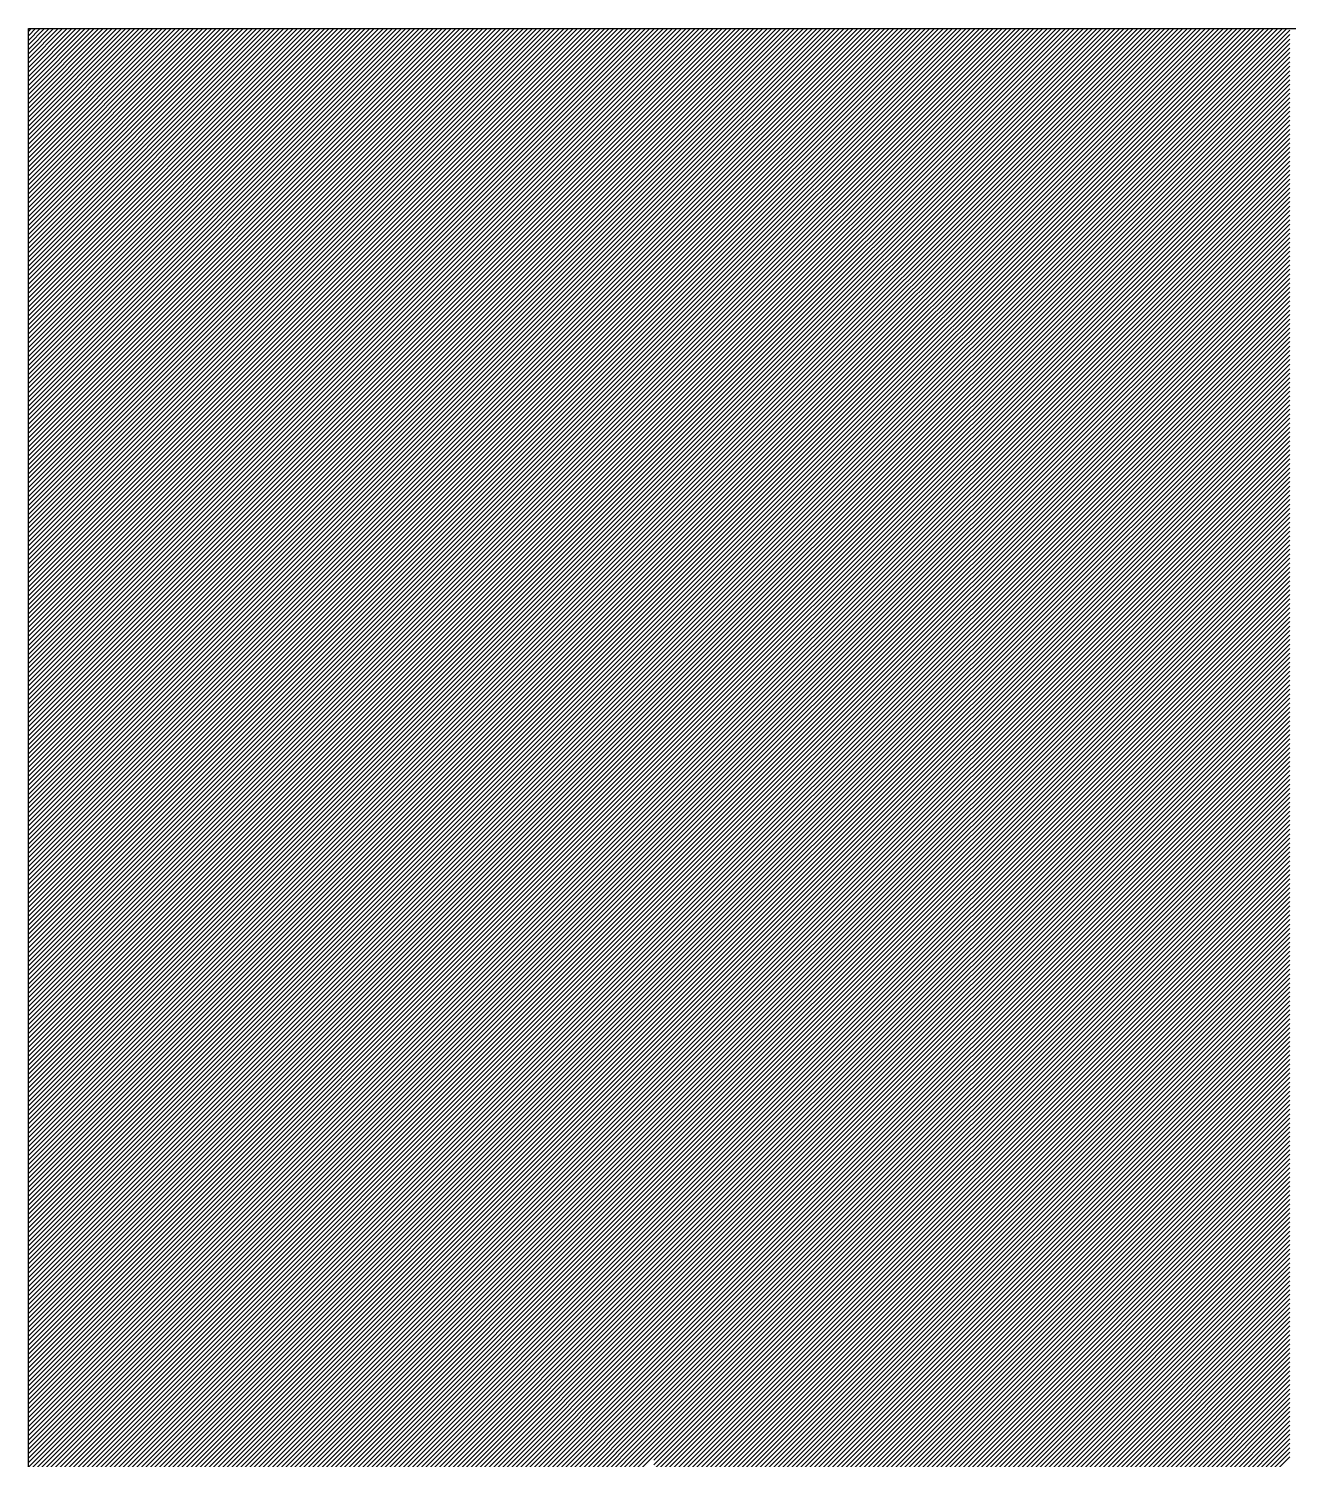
# Model space of a CAD drawing. Header units: inches. Extents: x -2548 to -2391, y 2200 to 2352.
# Drawn here: x -2464.613 to -2464.14, y 2341.073 to 2341.611 of the extents above; entities that cross this region are included whole.
import ezdxf

# ---------------------------------------------------------------- set-up
doc = ezdxf.new("R2010")
doc.units = ezdxf.units.IN
doc.header["$MEASUREMENT"] = 0
doc.layers.add('HAND', color=194, linetype='Continuous')

# ---------------------------------------------------------------- blocks, each defined once
blk = doc.blocks.new('*X367')
at = {"color": 0}
for p, q in [((91.6734, 48.234), (92.4164, 48.977)), ((91.6734, 48.2393), (92.4111, 48.977)), ((91.6734, 48.2446), (92.4058, 48.977)), ((91.6734, 48.2499), (92.4005, 48.977)), ((91.6734, 48.2552), (92.3952, 48.977)), ((91.6734, 48.2606), (92.3899, 48.977)), ((91.6734, 48.2659), (92.3846, 48.977)), ((91.6734, 48.2712), (92.3793, 48.977)), ((91.6734, 48.2765), (92.374, 48.977)), ((91.6734, 48.2818), (92.3686, 48.977)), ((91.6734, 48.2871), (92.3633, 48.977)), ((91.6734, 48.2924), (92.358, 48.977)), ((91.6734, 48.2977), (92.3527, 48.977)), ((91.6734, 48.303), (92.3474, 48.977)), ((91.6734, 48.3083), (92.3421, 48.977)), ((91.6734, 48.3136), (92.3368, 48.977)), ((91.6734, 48.3189), (92.3315, 48.977)), ((91.6734, 48.3242), (92.3262, 48.977)), ((91.6734, 48.3295), (92.3209, 48.977)), ((91.6734, 48.3348), (92.3156, 48.977)), ((91.6734, 48.3401), (92.3103, 48.977)), ((91.6734, 48.3454), (92.305, 48.977)), ((91.6734, 48.3507), (92.2997, 48.977)), ((91.6734, 48.356), (92.2944, 48.977)), ((91.6734, 48.3613), (92.2891, 48.977)), ((91.6734, 48.3666), (92.2838, 48.977)), ((91.6734, 48.3719), (92.2785, 48.977)), ((91.6734, 48.3772), (92.2732, 48.977)), ((91.6734, 48.3825), (92.2679, 48.977)), ((91.6734, 48.3878), (92.2626, 48.977)), ((91.6734, 48.3931), (92.2573, 48.977)), ((91.6734, 48.3984), (92.252, 48.977)), ((91.6734, 48.4037), (92.2467, 48.977)), ((91.6734, 48.409), (92.2414, 48.977)), ((91.6734, 48.4143), (92.2361, 48.977)), ((91.6734, 48.4197), (92.2308, 48.977)), ((91.6734, 48.425), (92.2255, 48.977)), ((91.6734, 48.4303), (92.2202, 48.977)), ((91.6734, 48.4356), (92.2149, 48.977)), ((91.6734, 48.4409), (92.2095, 48.977)), ((91.6734, 48.4462), (92.2042, 48.977)), ((91.6734, 48.4515), (92.1989, 48.977)), ((91.6734, 48.4568), (92.1936, 48.977)), ((91.6734, 48.4621), (92.1883, 48.977)), ((91.6734, 48.4674), (92.183, 48.977)), ((91.6734, 48.4727), (92.1777, 48.977)), ((91.6734, 48.478), (92.1724, 48.977)), ((91.6734, 48.4833), (92.1671, 48.977)), ((91.6734, 48.4886), (92.1618, 48.977)), ((91.6734, 48.4939), (92.1565, 48.977)), ((91.6734, 48.4992), (92.1512, 48.977)), ((91.6734, 48.5045), (92.1459, 48.977)), ((91.6734, 48.5098), (92.1406, 48.977)), ((91.6734, 48.5151), (92.1353, 48.977)), ((91.6734, 48.5204), (92.13, 48.977)), ((91.6734, 48.5257), (92.1247, 48.977)), ((91.6734, 48.531), (92.1194, 48.977)), ((91.6734, 48.5363), (92.1141, 48.977)), ((91.6734, 48.5416), (92.1088, 48.977)), ((91.6734, 48.5469), (92.1035, 48.977)), ((91.6734, 48.5522), (92.0982, 48.977)), ((91.6734, 48.5575), (92.0929, 48.977)), ((91.6734, 48.5628), (92.0876, 48.977)), ((91.6734, 48.5681), (92.0823, 48.977)), ((91.6734, 48.5734), (92.077, 48.977)), ((91.6734, 48.5787), (92.0717, 48.977)), ((91.6734, 48.5841), (92.0664, 48.977)), ((91.6734, 48.5894), (92.0611, 48.977)), ((91.6734, 48.5947), (92.0558, 48.977)), ((91.6734, 48.6), (92.0504, 48.977)), ((91.6734, 48.6053), (92.0451, 48.977)), ((91.6734, 48.6106), (92.0398, 48.977)), ((91.6734, 48.6159), (92.0345, 48.977)), ((91.6734, 48.6212), (92.0292, 48.977)), ((91.6734, 48.6265), (92.0239, 48.977)), ((91.6734, 48.6318), (92.0186, 48.977)), ((91.6734, 48.6371), (92.0133, 48.977)), ((91.6734, 48.6424), (92.008, 48.977)), ((91.6734, 48.6477), (92.0027, 48.977)), ((91.6734, 48.653), (91.9974, 48.977)), ((91.6734, 48.6583), (91.9921, 48.977)), ((91.6734, 48.6636), (91.9868, 48.977)), ((91.6734, 48.6689), (91.9815, 48.977)), ((91.6734, 48.6742), (91.9762, 48.977)), ((91.6734, 48.6795), (91.9709, 48.977)), ((91.6734, 48.6848), (91.9656, 48.977)), ((91.6734, 48.6901), (91.9603, 48.977)), ((91.6734, 48.6954), (91.955, 48.977)), ((91.6734, 48.7007), (91.9497, 48.977)), ((91.6734, 48.706), (91.9444, 48.977)), ((91.6734, 48.7113), (91.9391, 48.977)), ((91.6734, 48.7166), (91.9338, 48.977)), ((91.6734, 48.7219), (91.9285, 48.977)), ((91.6734, 48.7272), (91.9232, 48.977)), ((91.6734, 48.7325), (91.9179, 48.977)), ((91.6734, 48.7378), (91.9126, 48.977)), ((91.6734, 48.7432), (91.9073, 48.977)), ((91.6734, 48.7485), (91.902, 48.977)), ((91.6734, 48.7538), (91.8967, 48.977)), ((91.6734, 48.7591), (91.8914, 48.977)), ((91.6734, 48.7644), (91.886, 48.977)), ((91.6734, 48.7697), (91.8807, 48.977)), ((91.6734, 48.775), (91.8754, 48.977)), ((91.6734, 48.7803), (91.8701, 48.977)), ((91.6734, 48.7856), (91.8648, 48.977)), ((91.6734, 48.7909), (91.8595, 48.977)), ((91.6734, 48.7962), (91.8542, 48.977)), ((91.6734, 48.8015), (91.8489, 48.977)), ((91.6734, 48.8068), (91.8436, 48.977)), ((91.6734, 48.8121), (91.8383, 48.977)), ((91.6734, 48.8174), (91.833, 48.977)), ((91.6734, 48.8227), (91.8277, 48.977)), ((91.6734, 48.828), (91.8224, 48.977)), ((91.6734, 48.8333), (91.8171, 48.977)), ((91.6734, 48.8386), (91.8118, 48.977)), ((91.6734, 48.8439), (91.8065, 48.977)), ((91.6734, 48.8492), (91.8012, 48.977)), ((91.6734, 48.8545), (91.7959, 48.977)), ((91.6734, 48.8598), (91.7906, 48.977)), ((91.6734, 48.8651), (91.7853, 48.977)), ((91.6734, 48.8704), (91.78, 48.977)), ((91.6734, 48.8757), (91.7747, 48.977)), ((91.6734, 48.881), (91.7694, 48.977)), ((91.6734, 48.8863), (91.7641, 48.977)), ((91.6734, 48.8916), (91.7588, 48.977)), ((91.6734, 48.8969), (91.7535, 48.977)), ((91.6734, 48.9023), (91.7482, 48.977)), ((91.6734, 48.9076), (91.7429, 48.977)), ((91.6734, 48.9129), (91.7376, 48.977)), ((91.6734, 48.9182), (91.7323, 48.977)), ((91.6734, 48.9235), (91.7269, 48.977)), ((91.6734, 48.9288), (91.7216, 48.977)), ((91.6734, 48.9341), (91.7163, 48.977)), ((91.6734, 48.9394), (91.711, 48.977)), ((91.6734, 48.9447), (91.7057, 48.977)), ((91.6734, 48.95), (91.7004, 48.977)), ((91.6734, 48.9553), (91.6951, 48.977)), ((91.6734, 48.9606), (91.6898, 48.977)), ((91.6734, 48.9659), (91.6845, 48.977)), ((91.6734, 48.9712), (91.6792, 48.977)), ((91.6734, 48.9765), (91.6739, 48.977)), ((91.6734, 48.2287), (92.42, 48.9753)), ((91.6734, 48.2234), (92.42, 48.97)), ((91.6734, 48.2181), (92.42, 48.9647)), ((91.6734, 48.2128), (92.42, 48.9594)), ((91.6734, 48.2075), (92.42, 48.9541)), ((91.6734, 48.2022), (92.42, 48.9488)), ((91.6734, 48.1969), (92.42, 48.9435)), ((91.6734, 48.1916), (92.42, 48.9382)), ((91.6734, 48.1863), (92.42, 48.9329)), ((91.6734, 48.181), (92.42, 48.9276)), ((91.6734, 48.1757), (92.42, 48.9223)), ((91.6734, 48.1704), (92.42, 48.917)), ((91.6734, 48.1651), (92.42, 48.9117)), ((91.6734, 48.1598), (92.42, 48.9064)), ((91.6734, 48.1545), (92.42, 48.9011)), ((91.6734, 48.1492), (92.42, 48.8958)), ((91.6734, 48.1439), (92.42, 48.8905)), ((91.6734, 48.1386), (92.42, 48.8852)), ((91.6734, 48.1333), (92.42, 48.8799)), ((91.6734, 48.128), (92.42, 48.8746)), ((91.6734, 48.1227), (92.42, 48.8693)), ((91.6734, 48.1174), (92.42, 48.864)), ((91.6734, 48.1121), (92.42, 48.8587)), ((91.6734, 48.1068), (92.42, 48.8534)), ((91.6734, 48.1015), (92.42, 48.8481)), ((91.6734, 48.0961), (92.42, 48.8428)), ((91.6734, 48.0908), (92.42, 48.8375)), ((91.6734, 48.0855), (92.42, 48.8321)), ((91.6734, 48.0802), (92.42, 48.8268)), ((91.6734, 48.0749), (92.42, 48.8215)), ((91.6734, 48.0696), (92.42, 48.8162)), ((91.6734, 48.0643), (92.42, 48.8109)), ((91.6734, 48.059), (92.42, 48.8056)), ((91.6734, 48.0537), (92.42, 48.8003)), ((91.6734, 48.0484), (92.42, 48.795)), ((91.6734, 48.0431), (92.42, 48.7897)), ((91.6734, 48.0378), (92.42, 48.7844)), ((91.6734, 48.0325), (92.42, 48.7791)), ((91.6734, 48.0272), (92.42, 48.7738)), ((91.6734, 48.0219), (92.42, 48.7685)), ((91.6734, 48.0166), (92.42, 48.7632)), ((91.6734, 48.0113), (92.42, 48.7579)), ((91.6734, 48.006), (92.42, 48.7526)), ((91.6734, 48.0007), (92.42, 48.7473)), ((91.6734, 47.9954), (92.42, 48.742)), ((91.6734, 47.9901), (92.42, 48.7367)), ((91.6734, 47.9848), (92.42, 48.7314)), ((91.6734, 47.9795), (92.42, 48.7261)), ((91.6734, 47.9742), (92.42, 48.7208)), ((91.6734, 47.9689), (92.42, 48.7155)), ((91.6734, 47.9636), (92.42, 48.7102)), ((91.6734, 47.9583), (92.42, 48.7049)), ((91.6734, 47.953), (92.42, 48.6996)), ((91.6734, 47.9477), (92.42, 48.6943)), ((91.6734, 47.9424), (92.42, 48.689)), ((91.6734, 47.9371), (92.42, 48.6837)), ((91.6734, 47.9317), (92.42, 48.6784)), ((91.6734, 47.9264), (92.42, 48.6731)), ((91.6734, 47.9211), (92.42, 48.6677)), ((91.6734, 47.9158), (92.42, 48.6624)), ((91.6734, 47.9105), (92.42, 48.6571)), ((91.6734, 47.9052), (92.42, 48.6518)), ((91.6734, 47.8999), (92.42, 48.6465)), ((91.6734, 47.8946), (92.42, 48.6412)), ((91.6734, 47.8893), (92.42, 48.6359)), ((91.6734, 47.884), (92.42, 48.6306)), ((91.6734, 47.8787), (92.42, 48.6253)), ((91.6734, 47.8734), (92.42, 48.62)), ((91.6734, 47.8681), (92.42, 48.6147)), ((91.6734, 47.8628), (92.42, 48.6094)), ((91.6734, 47.8575), (92.42, 48.6041)), ((91.6734, 47.8522), (92.42, 48.5988)), ((91.6734, 47.8469), (92.42, 48.5935)), ((91.6734, 47.8416), (92.42, 48.5882)), ((91.6734, 47.8363), (92.42, 48.5829)), ((91.6734, 47.831), (92.42, 48.5776)), ((91.6734, 47.8257), (92.42, 48.5723)), ((91.6734, 47.8204), (92.42, 48.567)), ((91.6734, 47.8151), (92.42, 48.5617)), ((91.6734, 47.8098), (92.42, 48.5564)), ((91.6734, 47.8045), (92.42, 48.5511)), ((91.6734, 47.7992), (92.42, 48.5458)), ((91.6734, 47.7939), (92.42, 48.5405)), ((91.6734, 47.7886), (92.42, 48.5352)), ((91.6734, 47.7833), (92.42, 48.5299)), ((91.6734, 47.778), (92.42, 48.5246)), ((91.6734, 47.7726), (92.42, 48.5193)), ((91.6734, 47.7673), (92.42, 48.514)), ((91.6734, 47.762), (92.42, 48.5086)), ((91.6734, 47.7567), (92.42, 48.5033)), ((91.6734, 47.7514), (92.42, 48.498)), ((91.6734, 47.7461), (92.42, 48.4927)), ((91.6734, 47.7408), (92.42, 48.4874)), ((91.6734, 47.7355), (92.42, 48.4821)), ((91.6734, 47.7302), (92.42, 48.4768)), ((91.6734, 47.7249), (92.42, 48.4715)), ((91.6734, 47.7196), (92.42, 48.4662)), ((91.6734, 47.7143), (92.42, 48.4609)), ((91.6734, 47.709), (92.42, 48.4556)), ((91.6734, 47.7037), (92.42, 48.4503)), ((91.6734, 47.6984), (92.42, 48.445)), ((91.6734, 47.6931), (92.42, 48.4397)), ((91.6734, 47.6878), (92.42, 48.4344)), ((91.6734, 47.6825), (92.42, 48.4291)), ((91.6734, 47.6772), (92.42, 48.4238)), ((91.6734, 47.6719), (92.42, 48.4185)), ((91.6734, 47.6666), (92.42, 48.4132)), ((91.6734, 47.6613), (92.42, 48.4079)), ((91.6734, 47.656), (92.42, 48.4026)), ((91.6734, 47.6507), (92.42, 48.3973)), ((91.6734, 47.6454), (92.42, 48.392)), ((91.6734, 47.6401), (92.42, 48.3867)), ((91.6734, 47.6348), (92.42, 48.3814)), ((91.6734, 47.6295), (92.42, 48.3761)), ((91.6734, 47.6242), (92.42, 48.3708)), ((91.6734, 47.6189), (92.42, 48.3655)), ((91.6734, 47.6135), (92.42, 48.3602)), ((91.6734, 47.6082), (92.42, 48.3549)), ((91.6734, 47.6029), (92.42, 48.3495)), ((91.6734, 47.5976), (92.42, 48.3442)), ((91.6734, 47.5923), (92.42, 48.3389)), ((91.6734, 47.587), (92.42, 48.3336)), ((91.6734, 47.5817), (92.42, 48.3283)), ((91.6734, 47.5764), (92.42, 48.323)), ((91.6734, 47.5711), (92.42, 48.3177)), ((91.6734, 47.5658), (92.42, 48.3124)), ((91.6734, 47.5605), (92.42, 48.3071)), ((91.6734, 47.5552), (92.42, 48.3018)), ((91.6734, 47.5499), (92.42, 48.2965)), ((91.6734, 47.5446), (92.42, 48.2912)), ((91.6734, 47.5393), (92.42, 48.2859)), ((91.6734, 47.534), (92.42, 48.2806)), ((91.6734, 47.5287), (92.42, 48.2753)), ((91.6734, 47.5234), (92.42, 48.27)), ((91.6734, 47.5181), (92.42, 48.2647)), ((91.6734, 47.5128), (92.42, 48.2594)), ((91.6734, 47.5075), (92.42, 48.2541)), ((91.6734, 47.5022), (92.42, 48.2488)), ((91.6734, 47.4969), (92.42, 48.2435)), ((91.6734, 47.4916), (92.42, 48.2382)), ((91.6734, 47.4863), (92.42, 48.2329)), ((91.6734, 47.481), (92.42, 48.2276)), ((91.6734, 47.4757), (92.42, 48.2223)), ((91.6734, 47.4704), (92.42, 48.217)), ((91.6734, 47.4651), (92.42, 48.2117)), ((91.6734, 47.4598), (92.42, 48.2064)), ((91.6734, 47.4544), (92.42, 48.2011)), ((91.6734, 47.4491), (92.42, 48.1958)), ((91.6734, 47.4438), (92.42, 48.1905)), ((91.6734, 47.4385), (92.42, 48.1851)), ((91.6734, 47.4332), (92.42, 48.1798)), ((91.6734, 47.4279), (92.42, 48.1745)), ((91.6734, 47.4226), (92.42, 48.1692)), ((91.6734, 47.4173), (92.42, 48.1639)), ((91.6734, 47.412), (92.42, 48.1586)), ((91.6734, 47.4067), (92.42, 48.1533)), ((91.6734, 47.4014), (92.42, 48.148)), ((91.6734, 47.3961), (92.42, 48.1427)), ((91.6734, 47.3908), (92.42, 48.1374)), ((91.6734, 47.3855), (92.42, 48.1321)), ((91.6734, 47.3802), (92.42, 48.1268)), ((91.6734, 47.3749), (92.42, 48.1215)), ((91.6734, 47.3696), (92.42, 48.1162)), ((91.6734, 47.3643), (92.42, 48.1109)), ((91.6734, 47.359), (92.42, 48.1056)), ((91.6734, 47.3537), (92.42, 48.1003)), ((91.6734, 47.3484), (92.42, 48.095)), ((91.6734, 47.3431), (92.42, 48.0897)), ((91.6734, 47.3378), (92.42, 48.0844)), ((91.6734, 47.3325), (92.42, 48.0791)), ((91.6734, 47.3272), (92.42, 48.0738)), ((91.6734, 47.3219), (92.42, 48.0685)), ((91.6734, 47.3166), (92.42, 48.0632)), ((91.6734, 47.3113), (92.42, 48.0579)), ((91.6734, 47.306), (92.42, 48.0526)), ((91.6734, 47.3007), (92.42, 48.0473)), ((91.6734, 47.2954), (92.42, 48.042)), ((91.6734, 47.29), (92.42, 48.0367)), ((91.6734, 47.2847), (92.42, 48.0314)), ((91.6734, 47.2794), (92.42, 48.026)), ((91.6734, 47.2741), (92.42, 48.0207)), ((91.6734, 47.2688), (92.42, 48.0154)), ((91.6734, 47.2635), (92.42, 48.0101)), ((91.6734, 47.2582), (92.42, 48.0048)), ((91.6734, 47.2529), (92.42, 47.9995)), ((91.6749, 47.2491), (92.42, 47.9942)), ((91.6802, 47.2491), (92.42, 47.9889)), ((91.6855, 47.2491), (92.42, 47.9836)), ((91.6908, 47.2491), (92.42, 47.9783)), ((91.6961, 47.2491), (92.42, 47.973)), ((91.7014, 47.2491), (92.42, 47.9677)), ((91.7067, 47.2491), (92.42, 47.9624)), ((91.712, 47.2491), (92.42, 47.9571)), ((91.7173, 47.2491), (92.42, 47.9518)), ((91.7226, 47.2491), (92.42, 47.9465)), ((91.7279, 47.2491), (92.42, 47.9412)), ((91.7332, 47.2491), (92.42, 47.9359)), ((91.7385, 47.2491), (92.42, 47.9306)), ((91.7438, 47.2491), (92.42, 47.9253)), ((91.7491, 47.2491), (92.42, 47.92)), ((91.7544, 47.2491), (92.42, 47.9147)), ((91.7597, 47.2491), (92.42, 47.9094)), ((91.765, 47.2491), (92.42, 47.9041)), ((91.7704, 47.2491), (92.42, 47.8988)), ((91.7737, 47.2472), (92.42, 47.8935)), ((91.7737, 47.2419), (92.42, 47.8882)), ((91.7737, 47.2366), (92.42, 47.8829)), ((91.7737, 47.2313), (92.42, 47.8776)), ((91.7737, 47.226), (92.42, 47.8723)), ((91.7737, 47.2207), (92.42, 47.8669)), ((91.7737, 47.2154), (92.42, 47.8616)), ((91.7737, 47.2101), (92.42, 47.8563)), ((91.7737, 47.2048), (92.42, 47.851)), ((91.7737, 47.1995), (92.42, 47.8457)), ((91.7737, 47.1942), (92.42, 47.8404)), ((91.7737, 47.1889), (92.42, 47.8351)), ((91.7737, 47.1835), (92.42, 47.8298)), ((91.7737, 47.1782), (92.42, 47.8245)), ((91.7737, 47.1729), (92.42, 47.8192)), ((91.7737, 47.1676), (92.42, 47.8139)), ((91.7737, 47.1623), (92.42, 47.8086)), ((91.7737, 47.157), (92.42, 47.8033)), ((91.7737, 47.1517), (92.42, 47.798)), ((91.7737, 47.1464), (92.42, 47.7927)), ((91.7737, 47.1411), (92.42, 47.7874)), ((91.7737, 47.1358), (92.42, 47.7821)), ((91.7737, 47.1305), (92.42, 47.7768)), ((91.7737, 47.1252), (92.42, 47.7715)), ((91.7737, 47.1199), (92.42, 47.7662)), ((91.7737, 47.1146), (92.42, 47.7609)), ((91.7737, 47.1093), (92.42, 47.7556)), ((91.7737, 47.104), (92.42, 47.7503)), ((91.7737, 47.0987), (92.42, 47.745)), ((91.7737, 47.0934), (92.42, 47.7397)), ((91.7737, 47.0881), (92.42, 47.7344)), ((91.7737, 47.0828), (92.42, 47.7291)), ((91.7737, 47.0775), (92.42, 47.7238)), ((91.7737, 47.0722), (92.42, 47.7185)), ((91.7737, 47.0669), (92.42, 47.7132)), ((91.7737, 47.0616), (92.42, 47.7079)), ((91.7737, 47.0563), (92.42, 47.7025)), ((91.7737, 47.051), (92.42, 47.6972)), ((91.7737, 47.0457), (92.42, 47.6919)), ((91.7737, 47.0404), (92.42, 47.6866)), ((91.7737, 47.0351), (92.42, 47.6813)), ((91.7737, 47.0298), (92.42, 47.676)), ((91.7737, 47.0244), (92.42, 47.6707)), ((91.7737, 47.0191), (92.42, 47.6654)), ((91.7737, 47.0138), (92.42, 47.6601)), ((91.7737, 47.0085), (92.42, 47.6548)), ((91.7737, 47.0032), (92.42, 47.6495)), ((91.7737, 46.9979), (92.42, 47.6442)), ((91.7737, 46.9926), (92.42, 47.6389)), ((91.7737, 46.9873), (92.42, 47.6336)), ((91.7737, 46.982), (92.42, 47.6283)), ((91.7737, 46.9767), (92.42, 47.623)), ((91.7737, 46.9714), (92.42, 47.6177)), ((91.7737, 46.9661), (92.42, 47.6124)), ((91.7737, 46.9608), (92.42, 47.6071)), ((91.7737, 46.9555), (92.42, 47.6018)), ((91.7737, 46.9502), (92.42, 47.5965)), ((91.7737, 46.9449), (92.42, 47.5912)), ((91.7737, 46.9396), (92.42, 47.5859)), ((91.7737, 46.9343), (92.42, 47.5806)), ((91.7737, 46.929), (92.42, 47.5753)), ((91.7737, 46.9237), (92.42, 47.57)), ((91.7737, 46.9184), (92.42, 47.5647)), ((91.7737, 46.9131), (92.42, 47.5594)), ((91.7737, 46.9078), (92.42, 47.5541)), ((91.7737, 46.9025), (92.42, 47.5488)), ((91.7737, 46.8972), (92.42, 47.5434)), ((91.7737, 46.8919), (92.42, 47.5381)), ((91.7737, 46.8866), (92.42, 47.5328)), ((91.7737, 46.8813), (92.42, 47.5275)), ((91.7737, 46.876), (92.42, 47.5222)), ((91.7737, 46.8707), (92.42, 47.5169)), ((91.7737, 46.8653), (92.42, 47.5116)), ((91.7737, 46.86), (92.42, 47.5063)), ((91.7737, 46.8547), (92.42, 47.501)), ((91.7737, 46.8494), (92.42, 47.4957)), ((91.7737, 46.8441), (92.42, 47.4904)), ((91.7737, 46.8388), (92.42, 47.4851)), ((91.7737, 46.8335), (92.42, 47.4798)), ((91.7737, 46.8282), (92.42, 47.4745)), ((91.7737, 46.8229), (92.42, 47.4692)), ((91.7737, 46.8176), (92.42, 47.4639)), ((91.7737, 46.8123), (92.42, 47.4586)), ((91.7737, 46.807), (92.42, 47.4533)), ((91.7737, 46.8017), (92.42, 47.448)), ((91.7737, 46.7964), (92.42, 47.4427)), ((91.7737, 46.7911), (92.42, 47.4374)), ((91.7737, 46.7858), (92.42, 47.4321)), ((91.7737, 46.7805), (92.42, 47.4268)), ((91.7737, 46.7752), (92.42, 47.4215)), ((91.7737, 46.7699), (92.42, 47.4162)), ((91.7737, 46.7646), (92.42, 47.4109)), ((91.7737, 46.7593), (92.42, 47.4056)), ((91.7737, 46.754), (92.42, 47.4003)), ((91.7737, 46.7487), (92.42, 47.395)), ((91.7737, 46.7434), (92.42, 47.3897)), ((91.7737, 46.7381), (92.42, 47.3843)), ((91.7737, 46.7328), (92.42, 47.379)), ((91.7737, 46.7275), (92.42, 47.3737)), ((91.7737, 46.7222), (92.42, 47.3684)), ((91.7737, 46.7169), (92.42, 47.3631)), ((91.7737, 46.7116), (92.42, 47.3578)), ((91.7737, 46.7062), (92.42, 47.3525)), ((91.7737, 46.7009), (92.42, 47.3472)), ((91.7737, 46.6956), (92.42, 47.3419)), ((91.7737, 46.6903), (92.42, 47.3366)), ((91.7737, 46.685), (92.42, 47.3313)), ((91.7737, 46.6797), (92.42, 47.326)), ((91.7737, 46.6744), (92.42, 47.3207)), ((91.7737, 46.6691), (92.42, 47.3154)), ((91.7737, 46.6638), (92.42, 47.3101)), ((91.7737, 46.6585), (92.42, 47.3048)), ((91.7737, 46.6532), (92.42, 47.2995))]:
    blk.add_line(p, q, dxfattribs=at)
blk = doc.blocks.new('*X364')
at = {"color": 0}
for p, q in [((90.9393, 48.2477), (91.6686, 48.977)), ((90.9393, 48.253), (91.6633, 48.977)), ((90.9393, 48.2583), (91.658, 48.977)), ((90.9393, 48.2636), (91.6527, 48.977)), ((90.9393, 48.2689), (91.6474, 48.977)), ((90.9393, 48.2742), (91.6421, 48.977)), ((90.9393, 48.2795), (91.6368, 48.977)), ((90.9393, 48.2848), (91.6315, 48.977)), ((90.9393, 48.2901), (91.6262, 48.977)), ((90.9393, 48.2954), (91.6209, 48.977)), ((90.9393, 48.3007), (91.6156, 48.977)), ((90.9393, 48.306), (91.6103, 48.977)), ((90.9393, 48.3113), (91.605, 48.977)), ((90.9393, 48.3166), (91.5997, 48.977)), ((90.9393, 48.3219), (91.5944, 48.977)), ((90.9393, 48.3272), (91.5891, 48.977)), ((90.9393, 48.3325), (91.5838, 48.977)), ((90.9393, 48.3378), (91.5785, 48.977)), ((90.9393, 48.3431), (91.5732, 48.977)), ((90.9393, 48.3484), (91.5678, 48.977)), ((90.9393, 48.3537), (91.5625, 48.977)), ((90.9393, 48.359), (91.5572, 48.977)), ((90.9393, 48.3644), (91.5519, 48.977)), ((90.9393, 48.3697), (91.5466, 48.977)), ((90.9393, 48.375), (91.5413, 48.977)), ((90.9393, 48.3803), (91.536, 48.977)), ((90.9393, 48.3856), (91.5307, 48.977)), ((90.9393, 48.3909), (91.5254, 48.977)), ((90.9393, 48.3962), (91.5201, 48.977)), ((90.9393, 48.4015), (91.5148, 48.977)), ((90.9393, 48.4068), (91.5095, 48.977)), ((90.9393, 48.4121), (91.5042, 48.977)), ((90.9393, 48.4174), (91.4989, 48.977)), ((90.9393, 48.4227), (91.4936, 48.977)), ((90.9393, 48.428), (91.4883, 48.977)), ((90.9393, 48.4333), (91.483, 48.977)), ((90.9393, 48.4386), (91.4777, 48.977)), ((90.9393, 48.4439), (91.4724, 48.977)), ((90.9393, 48.4492), (91.4671, 48.977)), ((90.9393, 48.4545), (91.4618, 48.977)), ((90.9393, 48.4598), (91.4565, 48.977)), ((90.9393, 48.4651), (91.4512, 48.977)), ((90.9393, 48.4704), (91.4459, 48.977)), ((90.9393, 48.4757), (91.4406, 48.977)), ((90.9393, 48.481), (91.4353, 48.977)), ((90.9393, 48.4863), (91.43, 48.977)), ((90.9393, 48.4916), (91.4247, 48.977)), ((90.9393, 48.4969), (91.4194, 48.977)), ((90.9393, 48.5022), (91.4141, 48.977)), ((90.9393, 48.5075), (91.4087, 48.977)), ((90.9393, 48.5128), (91.4034, 48.977)), ((90.9393, 48.5181), (91.3981, 48.977)), ((90.9393, 48.5235), (91.3928, 48.977)), ((90.9393, 48.5288), (91.3875, 48.977)), ((90.9393, 48.5341), (91.3822, 48.977)), ((90.9393, 48.5394), (91.3769, 48.977)), ((90.9393, 48.5447), (91.3716, 48.977)), ((90.9393, 48.55), (91.3663, 48.977)), ((90.9393, 48.5553), (91.361, 48.977)), ((90.9393, 48.5606), (91.3557, 48.977)), ((90.9393, 48.5659), (91.3504, 48.977)), ((90.9393, 48.5712), (91.3451, 48.977)), ((90.9393, 48.5765), (91.3398, 48.977)), ((90.9393, 48.5818), (91.3345, 48.977)), ((90.9393, 48.5871), (91.3292, 48.977)), ((90.9393, 48.5924), (91.3239, 48.977)), ((90.9393, 48.5977), (91.3186, 48.977)), ((90.9393, 48.603), (91.3133, 48.977)), ((90.9393, 48.6083), (91.308, 48.977)), ((90.9393, 48.6136), (91.3027, 48.977)), ((90.9393, 48.6189), (91.2974, 48.977)), ((90.9393, 48.6242), (91.2921, 48.977)), ((90.9393, 48.6295), (91.2868, 48.977)), ((90.9393, 48.6348), (91.2815, 48.977)), ((90.9393, 48.6401), (91.2762, 48.977)), ((90.9393, 48.6454), (91.2709, 48.977)), ((90.9393, 48.6507), (91.2656, 48.977)), ((90.9393, 48.656), (91.2603, 48.977)), ((90.9393, 48.6613), (91.255, 48.977)), ((90.9393, 48.6666), (91.2497, 48.977)), ((90.9393, 48.6719), (91.2443, 48.977)), ((90.9393, 48.6772), (91.239, 48.977)), ((90.9393, 48.6826), (91.2337, 48.977)), ((90.9393, 48.6879), (91.2284, 48.977)), ((90.9393, 48.6932), (91.2231, 48.977)), ((90.9393, 48.6985), (91.2178, 48.977)), ((90.9393, 48.7038), (91.2125, 48.977)), ((90.9393, 48.7091), (91.2072, 48.977)), ((90.9393, 48.7144), (91.2019, 48.977)), ((90.9393, 48.7197), (91.1966, 48.977)), ((90.9393, 48.725), (91.1913, 48.977)), ((90.9393, 48.7303), (91.186, 48.977)), ((90.9393, 48.7356), (91.1807, 48.977)), ((90.9393, 48.7409), (91.1754, 48.977)), ((90.9393, 48.7462), (91.1701, 48.977)), ((90.9393, 48.7515), (91.1648, 48.977)), ((90.9393, 48.7568), (91.1595, 48.977)), ((90.9393, 48.7621), (91.1542, 48.977)), ((90.9393, 48.7674), (91.1489, 48.977)), ((90.9393, 48.7727), (91.1436, 48.977)), ((90.9393, 48.778), (91.1383, 48.977)), ((90.9393, 48.7833), (91.133, 48.977)), ((90.9393, 48.7886), (91.1277, 48.977)), ((90.9393, 48.7939), (91.1224, 48.977)), ((90.9393, 48.7992), (91.1171, 48.977)), ((90.9393, 48.8045), (91.1118, 48.977)), ((90.9393, 48.8098), (91.1065, 48.977)), ((90.9393, 48.8151), (91.1012, 48.977)), ((90.9393, 48.8204), (91.0959, 48.977)), ((90.9393, 48.8257), (91.0906, 48.977)), ((90.9393, 48.831), (91.0852, 48.977)), ((90.9393, 48.8363), (91.0799, 48.977)), ((90.9393, 48.8416), (91.0746, 48.977)), ((90.9393, 48.847), (91.0693, 48.977)), ((90.9393, 48.8523), (91.064, 48.977)), ((90.9393, 48.8576), (91.0587, 48.977)), ((90.9393, 48.8629), (91.0534, 48.977)), ((90.9393, 48.8682), (91.0481, 48.977)), ((90.9393, 48.8735), (91.0428, 48.977)), ((90.9393, 48.8788), (91.0375, 48.977)), ((90.9393, 48.8841), (91.0322, 48.977)), ((90.9393, 48.8894), (91.0269, 48.977)), ((90.9393, 48.8947), (91.0216, 48.977)), ((90.9393, 48.9), (91.0163, 48.977)), ((90.9393, 48.9053), (91.011, 48.977)), ((90.9393, 48.9106), (91.0057, 48.977)), ((90.9393, 48.9159), (91.0004, 48.977)), ((90.9393, 48.9212), (90.9951, 48.977)), ((90.9393, 48.9265), (90.9898, 48.977)), ((90.9393, 48.9318), (90.9845, 48.977)), ((90.9393, 48.9371), (90.9792, 48.977)), ((90.9393, 48.9424), (90.9739, 48.977)), ((90.9393, 48.9477), (90.9686, 48.977)), ((90.9393, 48.953), (90.9633, 48.977)), ((90.9393, 48.9583), (90.958, 48.977)), ((90.9393, 48.9636), (90.9527, 48.977)), ((90.9393, 48.9689), (90.9474, 48.977)), ((90.9393, 48.9742), (90.9421, 48.977)), ((90.9393, 48.2424), (91.6734, 48.9765)), ((90.9393, 48.2371), (91.6734, 48.9712)), ((90.9393, 48.2318), (91.6734, 48.9659)), ((90.9393, 48.2265), (91.6734, 48.9606)), ((90.9393, 48.2212), (91.6734, 48.9553)), ((90.9393, 48.2159), (91.6734, 48.95)), ((90.9393, 48.2106), (91.6734, 48.9447)), ((90.9393, 48.2053), (91.6734, 48.9394)), ((90.9393, 48.2), (91.6734, 48.9341)), ((90.9393, 48.1946), (91.6734, 48.9288)), ((90.9393, 48.1893), (91.6734, 48.9235)), ((90.9393, 48.184), (91.6734, 48.9182)), ((90.9393, 48.1787), (91.6734, 48.9129)), ((90.9393, 48.1734), (91.6734, 48.9076)), ((90.9393, 48.1681), (91.6734, 48.9023)), ((90.9393, 48.1628), (91.6734, 48.8969)), ((90.9393, 48.1575), (91.6734, 48.8916)), ((90.9393, 48.1522), (91.6734, 48.8863)), ((90.9393, 48.1469), (91.6734, 48.881)), ((90.9393, 48.1416), (91.6734, 48.8757)), ((90.9393, 48.1363), (91.6734, 48.8704)), ((90.9393, 48.131), (91.6734, 48.8651)), ((90.9393, 48.1257), (91.6734, 48.8598)), ((90.9393, 48.1204), (91.6734, 48.8545)), ((90.9393, 48.1151), (91.6734, 48.8492)), ((90.9393, 48.1098), (91.6734, 48.8439)), ((90.9393, 48.1045), (91.6734, 48.8386)), ((90.9393, 48.0992), (91.6734, 48.8333)), ((90.9393, 48.0939), (91.6734, 48.828)), ((90.9393, 48.0886), (91.6734, 48.8227)), ((90.9393, 48.0833), (91.6734, 48.8174)), ((90.9393, 48.078), (91.6734, 48.8121)), ((90.9393, 48.0727), (91.6734, 48.8068)), ((90.9393, 48.0674), (91.6734, 48.8015)), ((90.9393, 48.0621), (91.6734, 48.7962)), ((90.9393, 48.0568), (91.6734, 48.7909)), ((90.9393, 48.0515), (91.6734, 48.7856)), ((90.9393, 48.0462), (91.6734, 48.7803)), ((90.9393, 48.0409), (91.6734, 48.775)), ((90.9393, 48.0355), (91.6734, 48.7697)), ((90.9393, 48.0302), (91.6734, 48.7644)), ((90.9393, 48.0249), (91.6734, 48.7591)), ((90.9393, 48.0196), (91.6734, 48.7538)), ((90.9393, 48.0143), (91.6734, 48.7485)), ((90.9393, 48.009), (91.6734, 48.7432)), ((90.9393, 48.0037), (91.6734, 48.7378)), ((90.9393, 47.9984), (91.6734, 48.7325)), ((90.9393, 47.9931), (91.6734, 48.7272)), ((90.9393, 47.9878), (91.6734, 48.7219)), ((90.9393, 47.9825), (91.6734, 48.7166)), ((90.9393, 47.9772), (91.6734, 48.7113)), ((90.9393, 47.9719), (91.6734, 48.706)), ((90.9393, 47.9666), (91.6734, 48.7007)), ((90.9393, 47.9613), (91.6734, 48.6954)), ((90.9393, 47.956), (91.6734, 48.6901)), ((90.9393, 47.9507), (91.6734, 48.6848)), ((90.9393, 47.9454), (91.6734, 48.6795)), ((90.9393, 47.9401), (91.6734, 48.6742)), ((90.9393, 47.9348), (91.6734, 48.6689)), ((90.9393, 47.9295), (91.6734, 48.6636)), ((90.9393, 47.9242), (91.6734, 48.6583)), ((90.9393, 47.9189), (91.6734, 48.653)), ((90.9393, 47.9136), (91.6734, 48.6477)), ((90.9393, 47.9083), (91.6734, 48.6424)), ((90.9393, 47.903), (91.6734, 48.6371)), ((90.9393, 47.8977), (91.6734, 48.6318)), ((90.9393, 47.8924), (91.6734, 48.6265)), ((90.9393, 47.8871), (91.6734, 48.6212)), ((90.9393, 47.8818), (91.6734, 48.6159)), ((90.9393, 47.8764), (91.6734, 48.6106)), ((90.9393, 47.8711), (91.6734, 48.6053)), ((90.9393, 47.8658), (91.6734, 48.6)), ((90.9393, 47.8605), (91.6734, 48.5947)), ((90.9393, 47.8552), (91.6734, 48.5894)), ((90.9393, 47.8499), (91.6734, 48.5841)), ((90.9393, 47.8446), (91.6734, 48.5787)), ((90.9393, 47.8393), (91.6734, 48.5734)), ((90.9393, 47.834), (91.6734, 48.5681)), ((90.9393, 47.8287), (91.6734, 48.5628)), ((90.9393, 47.8234), (91.6734, 48.5575)), ((90.9393, 47.8181), (91.6734, 48.5522)), ((90.9393, 47.8128), (91.6734, 48.5469)), ((90.9393, 47.8075), (91.6734, 48.5416)), ((90.9393, 47.8022), (91.6734, 48.5363)), ((90.9393, 47.7969), (91.6734, 48.531)), ((90.9393, 47.7916), (91.6734, 48.5257)), ((90.9393, 47.7863), (91.6734, 48.5204)), ((90.9393, 47.781), (91.6734, 48.5151)), ((90.9393, 47.7757), (91.6734, 48.5098)), ((90.9393, 47.7704), (91.6734, 48.5045)), ((90.9393, 47.7651), (91.6734, 48.4992)), ((90.9393, 47.7598), (91.6734, 48.4939)), ((90.9393, 47.7545), (91.6734, 48.4886)), ((90.9393, 47.7492), (91.6734, 48.4833)), ((90.9393, 47.7439), (91.6734, 48.478)), ((90.9393, 47.7386), (91.6734, 48.4727)), ((90.9393, 47.7333), (91.6734, 48.4674)), ((90.9393, 47.728), (91.6734, 48.4621)), ((90.9393, 47.7227), (91.6734, 48.4568)), ((90.9393, 47.7173), (91.6734, 48.4515)), ((90.9393, 47.712), (91.6734, 48.4462)), ((90.9393, 47.7067), (91.6734, 48.4409)), ((90.9393, 47.7014), (91.6734, 48.4356)), ((90.9393, 47.6961), (91.6734, 48.4303)), ((90.9393, 47.6908), (91.6734, 48.425)), ((90.9393, 47.6855), (91.6734, 48.4197)), ((90.9393, 47.6802), (91.6734, 48.4143)), ((90.9393, 47.6749), (91.6734, 48.409)), ((90.9393, 47.6696), (91.6734, 48.4037)), ((90.9393, 47.6643), (91.6734, 48.3984)), ((90.9393, 47.659), (91.6734, 48.3931)), ((90.9393, 47.6537), (91.6734, 48.3878)), ((90.9393, 47.6484), (91.6734, 48.3825)), ((90.9393, 47.6431), (91.6734, 48.3772)), ((90.9393, 47.6378), (91.6734, 48.3719)), ((90.9393, 47.6325), (91.6734, 48.3666)), ((90.9393, 47.6272), (91.6734, 48.3613)), ((90.9393, 47.6219), (91.6734, 48.356)), ((90.9393, 47.6166), (91.6734, 48.3507)), ((90.9393, 47.6113), (91.6734, 48.3454)), ((90.9393, 47.606), (91.6734, 48.3401)), ((90.9393, 47.6007), (91.6734, 48.3348)), ((90.9393, 47.5954), (91.6734, 48.3295)), ((90.9393, 47.5901), (91.6734, 48.3242)), ((90.9393, 47.5848), (91.6734, 48.3189)), ((90.9393, 47.5795), (91.6734, 48.3136)), ((90.9393, 47.5742), (91.6734, 48.3083)), ((90.9393, 47.5689), (91.6734, 48.303)), ((90.9393, 47.5636), (91.6734, 48.2977)), ((90.9393, 47.5583), (91.6734, 48.2924)), ((90.9393, 47.5529), (91.6734, 48.2871)), ((90.9393, 47.5476), (91.6734, 48.2818)), ((90.9393, 47.5423), (91.6734, 48.2765)), ((90.9393, 47.537), (91.6734, 48.2712)), ((90.9393, 47.5317), (91.6734, 48.2659)), ((90.9393, 47.5264), (91.6734, 48.2606)), ((90.9393, 47.5211), (91.6734, 48.2552)), ((90.9393, 47.5158), (91.6734, 48.2499)), ((90.9393, 47.5105), (91.6734, 48.2446)), ((90.9393, 47.5052), (91.6734, 48.2393)), ((90.9393, 47.4999), (91.6734, 48.234)), ((90.9393, 47.4946), (91.6734, 48.2287)), ((90.9393, 47.4893), (91.6734, 48.2234)), ((90.9393, 47.484), (91.6734, 48.2181)), ((90.9393, 47.4787), (91.6734, 48.2128)), ((90.9393, 47.4734), (91.6734, 48.2075)), ((90.9393, 47.4681), (91.6734, 48.2022)), ((90.9393, 47.4628), (91.6734, 48.1969)), ((90.9393, 47.4575), (91.6734, 48.1916)), ((90.9393, 47.4522), (91.6734, 48.1863)), ((90.9393, 47.4469), (91.6734, 48.181)), ((90.9393, 47.4416), (91.6734, 48.1757)), ((90.9393, 47.4363), (91.6734, 48.1704)), ((90.9393, 47.431), (91.6734, 48.1651)), ((90.9393, 47.4257), (91.6734, 48.1598)), ((90.9393, 47.4204), (91.6734, 48.1545)), ((90.9393, 47.4151), (91.6734, 48.1492)), ((90.9393, 47.4098), (91.6734, 48.1439)), ((90.9393, 47.4045), (91.6734, 48.1386)), ((90.9393, 47.3992), (91.6734, 48.1333)), ((90.9393, 47.3938), (91.6734, 48.128)), ((90.9393, 47.3885), (91.6734, 48.1227)), ((90.9393, 47.3832), (91.6734, 48.1174)), ((90.9393, 47.3779), (91.6734, 48.1121)), ((90.9393, 47.3726), (91.6734, 48.1068)), ((90.9393, 47.3673), (91.6734, 48.1015)), ((90.9393, 47.362), (91.6734, 48.0961)), ((90.9393, 47.3567), (91.6734, 48.0908)), ((90.9393, 47.3514), (91.6734, 48.0855)), ((90.9393, 47.3461), (91.6734, 48.0802)), ((90.9393, 47.3408), (91.6734, 48.0749)), ((90.9393, 47.3355), (91.6734, 48.0696)), ((90.9393, 47.3302), (91.6734, 48.0643)), ((90.9393, 47.3249), (91.6734, 48.059)), ((90.9393, 47.3196), (91.6734, 48.0537)), ((90.9393, 47.3143), (91.6734, 48.0484)), ((90.9393, 47.309), (91.6734, 48.0431)), ((90.9393, 47.3037), (91.6734, 48.0378)), ((90.9393, 47.2984), (91.6734, 48.0325)), ((90.9393, 47.2931), (91.6734, 48.0272)), ((90.9393, 47.2878), (91.6734, 48.0219)), ((90.9393, 47.2825), (91.6734, 48.0166)), ((90.9393, 47.2772), (91.6734, 48.0113)), ((90.9393, 47.2719), (91.6734, 48.006)), ((90.9393, 47.2666), (91.6734, 48.0007)), ((90.9393, 47.2613), (91.6734, 47.9954)), ((90.9393, 47.256), (91.6734, 47.9901)), ((90.9393, 47.2507), (91.6734, 47.9848)), ((90.9393, 47.2454), (91.6734, 47.9795)), ((90.9393, 47.2401), (91.6734, 47.9742)), ((90.9393, 47.2347), (91.6734, 47.9689)), ((90.9393, 47.2294), (91.6734, 47.9636)), ((90.9393, 47.2241), (91.6734, 47.9583)), ((90.9393, 47.2188), (91.6734, 47.953)), ((90.9393, 47.2135), (91.6734, 47.9477)), ((90.9393, 47.2082), (91.6734, 47.9424)), ((90.9393, 47.2029), (91.6734, 47.9371)), ((90.9393, 47.1976), (91.6734, 47.9317)), ((90.9393, 47.1923), (91.6734, 47.9264)), ((90.9393, 47.187), (91.6734, 47.9211)), ((90.9393, 47.1817), (91.6734, 47.9158)), ((90.9393, 47.1764), (91.6734, 47.9105)), ((90.9393, 47.1711), (91.6734, 47.9052)), ((90.9393, 47.1658), (91.6734, 47.8999)), ((90.9393, 47.1605), (91.6734, 47.8946)), ((90.9393, 47.1552), (91.6734, 47.8893)), ((90.9393, 47.1499), (91.6734, 47.884)), ((90.9393, 47.1446), (91.6734, 47.8787)), ((90.9393, 47.1393), (91.6734, 47.8734)), ((90.9393, 47.134), (91.6734, 47.8681)), ((90.9393, 47.1287), (91.6734, 47.8628)), ((90.9393, 47.1234), (91.6734, 47.8575)), ((90.9393, 47.1181), (91.6734, 47.8522)), ((90.9393, 47.1128), (91.6734, 47.8469)), ((90.9393, 47.1075), (91.6734, 47.8416)), ((90.9393, 47.1022), (91.6734, 47.8363)), ((90.9393, 47.0969), (91.6734, 47.831)), ((90.9393, 47.0916), (91.6734, 47.8257)), ((90.9393, 47.0863), (91.6734, 47.8204)), ((90.9393, 47.081), (91.6734, 47.8151)), ((90.9393, 47.0757), (91.6734, 47.8098)), ((90.9393, 47.0703), (91.6734, 47.8045)), ((90.9393, 47.065), (91.6734, 47.7992)), ((90.9393, 47.0597), (91.6734, 47.7939)), ((90.9393, 47.0544), (91.6734, 47.7886)), ((90.9393, 47.0491), (91.6734, 47.7833)), ((90.9393, 47.0438), (91.6734, 47.778)), ((90.9393, 47.0385), (91.6734, 47.7726)), ((90.9393, 47.0332), (91.6734, 47.7673)), ((90.9393, 47.0279), (91.6734, 47.762)), ((90.9393, 47.0226), (91.6734, 47.7567)), ((90.9393, 47.0173), (91.6734, 47.7514)), ((90.9393, 47.012), (91.6734, 47.7461)), ((90.9393, 47.0067), (91.6734, 47.7408)), ((90.9393, 47.0014), (91.6734, 47.7355)), ((90.9393, 46.9961), (91.6734, 47.7302)), ((90.9393, 46.9908), (91.6734, 47.7249)), ((90.9393, 46.9855), (91.6734, 47.7196)), ((90.9393, 46.9802), (91.6734, 47.7143)), ((90.9393, 46.9749), (91.6734, 47.709)), ((90.9393, 46.9696), (91.6734, 47.7037)), ((90.9393, 46.9643), (91.6734, 47.6984)), ((90.9393, 46.959), (91.6734, 47.6931)), ((90.9393, 46.9537), (91.6734, 47.6878)), ((90.9393, 46.9484), (91.6734, 47.6825)), ((90.9393, 46.9431), (91.6734, 47.6772)), ((90.9393, 46.9378), (91.6734, 47.6719)), ((90.9393, 46.9325), (91.6734, 47.6666)), ((90.9393, 46.9272), (91.6734, 47.6613)), ((90.9393, 46.9219), (91.6734, 47.656)), ((90.9393, 46.9166), (91.6734, 47.6507)), ((90.9393, 46.9112), (91.6734, 47.6454)), ((90.9393, 46.9059), (91.6734, 47.6401)), ((90.9393, 46.9006), (91.6734, 47.6348)), ((90.9393, 46.8953), (91.6734, 47.6295)), ((90.9393, 46.89), (91.6734, 47.6242)), ((90.9393, 46.8847), (91.6734, 47.6189)), ((90.9393, 46.8794), (91.6734, 47.6135)), ((90.9393, 46.8741), (91.6734, 47.6082)), ((90.9393, 46.8688), (91.6734, 47.6029)), ((90.9393, 46.8635), (91.6734, 47.5976)), ((90.9393, 46.8582), (91.6734, 47.5923)), ((90.9393, 46.8529), (91.6734, 47.587)), ((90.9393, 46.8476), (91.6734, 47.5817)), ((90.9393, 46.8423), (91.6734, 47.5764)), ((90.9393, 46.837), (91.6734, 47.5711)), ((90.9393, 46.8317), (91.6734, 47.5658)), ((90.9393, 46.8264), (91.6734, 47.5605)), ((90.9393, 46.8211), (91.6734, 47.5552)), ((90.9393, 46.8158), (91.6734, 47.5499)), ((90.9393, 46.8105), (91.6734, 47.5446)), ((90.9393, 46.8052), (91.6734, 47.5393)), ((90.9393, 46.7999), (91.6734, 47.534)), ((90.9393, 46.7946), (91.6734, 47.5287)), ((90.9393, 46.7893), (91.6734, 47.5234)), ((90.9393, 46.784), (91.6734, 47.5181)), ((90.9393, 46.7787), (91.6734, 47.5128)), ((90.9393, 46.7734), (91.6734, 47.5075)), ((90.9393, 46.7681), (91.6734, 47.5022)), ((90.9393, 46.7628), (91.6734, 47.4969)), ((90.9393, 46.7575), (91.6734, 47.4916)), ((90.9393, 46.7521), (91.6734, 47.4863)), ((90.9393, 46.7468), (91.6734, 47.481)), ((90.9393, 46.7415), (91.6734, 47.4757)), ((90.9393, 46.7362), (91.6734, 47.4704)), ((90.9393, 46.7309), (91.6734, 47.4651)), ((90.9393, 46.7256), (91.6734, 47.4598)), ((90.9393, 46.7203), (91.6734, 47.4544)), ((90.9393, 46.715), (91.6734, 47.4491)), ((90.9393, 46.7097), (91.6734, 47.4438)), ((90.9393, 46.7044), (91.6734, 47.4385)), ((90.9393, 46.6991), (91.6734, 47.4332)), ((90.9393, 46.6938), (91.6734, 47.4279)), ((90.9393, 46.6885), (91.6734, 47.4226)), ((90.9393, 46.6832), (91.6734, 47.4173)), ((90.9393, 46.6779), (91.6734, 47.412)), ((90.9393, 46.6726), (91.6734, 47.4067)), ((90.9393, 46.6673), (91.6734, 47.4014)), ((91.5264, 47.2491), (91.6734, 47.3961)), ((91.5317, 47.2491), (91.6734, 47.3908)), ((91.537, 47.2491), (91.6734, 47.3855)), ((91.5423, 47.2491), (91.6734, 47.3802)), ((91.5476, 47.2491), (91.6734, 47.3749)), ((91.5529, 47.2491), (91.6734, 47.3696)), ((91.5582, 47.2491), (91.6734, 47.3643)), ((91.5635, 47.2491), (91.6734, 47.359)), ((91.5688, 47.2491), (91.6734, 47.3537)), ((91.5741, 47.2491), (91.6734, 47.3484)), ((91.5794, 47.2491), (91.6734, 47.3431)), ((91.5847, 47.2491), (91.6734, 47.3378)), ((91.59, 47.2491), (91.6734, 47.3325)), ((91.5953, 47.2491), (91.6734, 47.3272)), ((91.6006, 47.2491), (91.6734, 47.3219)), ((91.6059, 47.2491), (91.6734, 47.3166)), ((91.6113, 47.2491), (91.6734, 47.3113)), ((91.6166, 47.2491), (91.6734, 47.306)), ((91.6219, 47.2491), (91.6734, 47.3007))]:
    blk.add_line(p, q, dxfattribs=at)

msp = doc.modelspace()

# ---------------------------------------------------------------- linework, layer by layer
at = {"layer": 'HAND', "color": 5}
for p, q in [((-2464.61291, 2340.09691), (-2464.61291, 2341.61088)), ((-2464.61291, 2341.61088), (-2463.37376, 2341.61088))]:
    msp.add_line(p, q, dxfattribs=at)

# ---------------------------------------------------------------- block references
at = {"color": 5, "xscale": 0.3200000000001637, "yscale": 0.3200000000001637, "zscale": 0.3200000000001637}
for name in ['*X364', '*X367']:
    msp.add_blockref(name, (-2493.71347, 2325.93823), dxfattribs=at)

doc.saveas('drawing.dxf')
